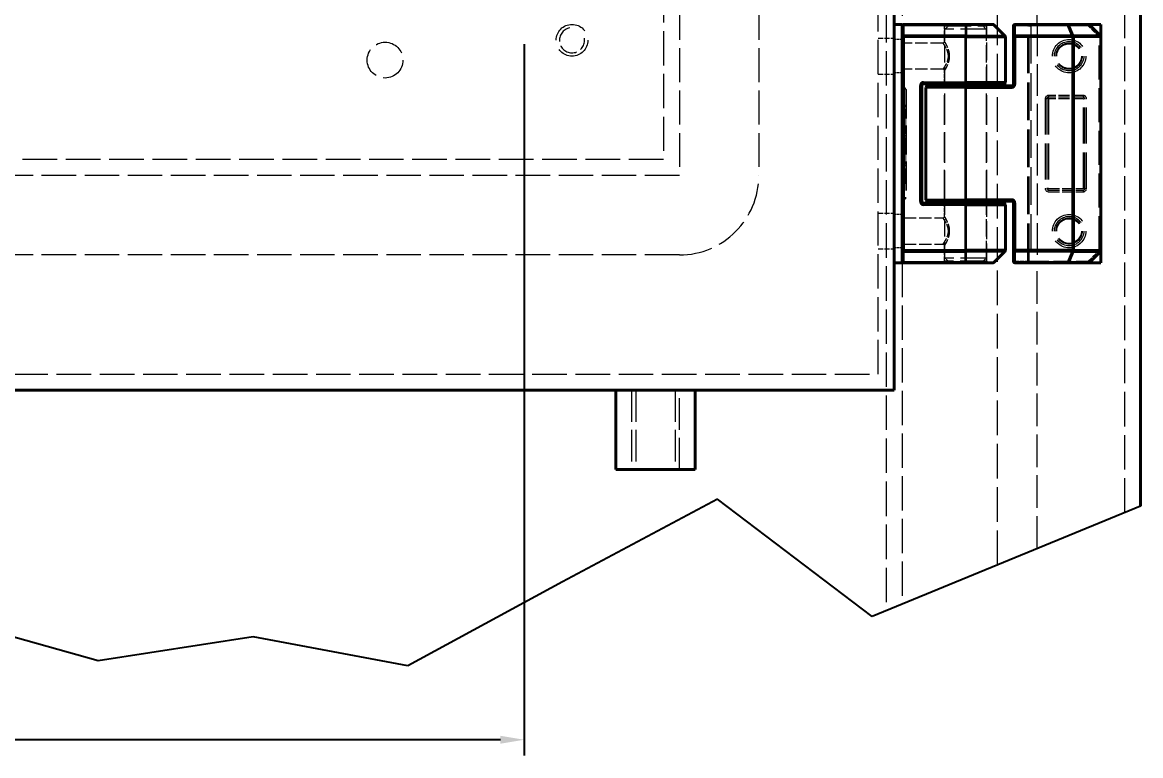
# Model space of a CAD drawing. Header units: millimetres. Extents: x 0 to 2523, y 0 to 1782.
# Drawn here: x 502.4 to 713.3, y 1269.1 to 1407.5 of the extents above; entities that cross this region are included whole.
import ezdxf

# ---------------------------------------------------------------- set-up
doc = ezdxf.new("R2010")
doc.units = ezdxf.units.MM
doc.header["$LTSCALE"] = 3
doc.linetypes.add('DASHED', pattern=[0.2067, 0.1654, -0.0413])
for name, color, linetype, lineweight in [('가려진 것(ISO)', 2, 'DASHED', 18), ('가려진 좁은 것(ISO)', 2, 'DASHED', 18), ('가시적인 것(ISO)', 3, 'Continuous', 40), ('가시적인 좁은 것(ISO)', 3, 'Continuous', 35), ('끊기 선(JIS)', 7, 'Continuous', 25), ('치수(ISO)', 2, 'Continuous', 25)]:
    doc.layers.add(name, color=color, linetype=linetype, lineweight=lineweight)
doc.styles.add('치수 텍스트_PSTEK_POSCO', font='isocp.shx')
doc.dimstyles.new('치수_PSTEK_POSCO', dxfattribs={"dimscale": 3, "dimtxt": 2.5, "dimasz": 1.5, "dimexe": 1, "dimexo": 1.5, "dimgap": 1, "dimtad": 1, "dimrnd": 1e-08, "dimdsep": 46, "dimtxsty": '치수 텍스트_PSTEK_POSCO', "dimcen": 0.09, "dimdle": 10, "dimclrd": 7, "dimclre": 7, "dimclrt": 2, "dimadec": 1, "dimazin": 2, "dimtfac": 1, "dimtmove": 0, "dimatfit": 3, "dimfxl": 0, "dimtolj": 1, "dimlwd": -1, "dimlwe": -1, "dimarcsym": 0})

# ---------------------------------------------------------------- blocks, each defined once
blk = doc.blocks.new('*D38')
at = {"layer": 'Defpoints', "color": 0, "transparency": 16777216}
for p in [(282.05, 1407.86), (597.05, 1407.86), (282.05, 1272.14)]:
    blk.add_point(p, dxfattribs=at)
at = {"layer": '치수(ISO)', "color": 7, "transparency": 16777216}
for p, q in [((282.05, 1403.36), (282.05, 1269.14)), ((597.05, 1403.36), (597.05, 1269.14)), ((592.55, 1272.14), (286.55, 1272.14))]:
    blk.add_line(p, q, dxfattribs=at)
for points in [[(286.55, 1272.89), (286.55, 1271.39), (282.05, 1272.14)], [(592.55, 1272.89), (592.55, 1271.39), (597.05, 1272.14)]]:
    blk.add_solid(points, dxfattribs=at)
at = {"layer": '치수(ISO)', "color": 2, "transparency": 16777216, "insert": (433.45, 1278.89), "char_height": 7.5, "attachment_point": 4, "style": '치수 텍스트_PSTEK_POSCO'}
blk.add_mtext('\\A1;210', dxfattribs=at)

msp = doc.modelspace()

# ---------------------------------------------------------------- linework, layer by layer
at = {"layer": '가려진 것(ISO)', "ltscale": 13.177237}
msp.add_line((686.3013, 1305.1054), (686.3013, 1697.3232), dxfattribs=at)
at = {"layer": '가려진 것(ISO)', "ltscale": 13.098133}
msp.add_line((665.3013, 1686.3427), (665.3013, 1296.4794), dxfattribs=at)
at = {"layer": '가려진 것(ISO)', "ltscale": 13.129851}
msp.add_line((710.3013, 1314.9636), (710.3013, 1681.3455), dxfattribs=at)
at = {"layer": '가려진 것(ISO)', "ltscale": 13.035532}
msp.add_line((663.8013, 1341.1057), (663.8013, 1632.1057), dxfattribs=at)
at = {"layer": '가려진 것(ISO)', "ltscale": 12.901145}
for p, q in [((626.3013, 1594.6057), (626.3013, 1378.6057)), ((641.3013, 1594.6057), (641.3013, 1378.6057))]:
    msp.add_line(p, q, dxfattribs=at)
at = {"layer": '가려진 것(ISO)', "ltscale": 13.025194}
msp.add_line((623.3013, 1591.6057), (623.3013, 1381.6057), dxfattribs=at)
at = {"layer": '가려진 것(ISO)', "ltscale": 12.820513}
for p, q in [((668.3013, 1566.1057), (668.3013, 1407.1057)), ((693.8013, 1407.1057), (693.8013, 1566.1057))]:
    msp.add_line(p, q, dxfattribs=at)
at = {"layer": '가려진 것(ISO)', "ltscale": 0.673328}
for p, q in [((677.1513, 1406.9557), (676.4013, 1406.2057)), ((683.4513, 1406.9557), (684.2013, 1406.2057))]:
    msp.add_line(p, q, dxfattribs=at)
at = {"layer": '가려진 것(ISO)', "ltscale": 6.282838}
msp.add_line((683.4513, 1406.9557), (677.1513, 1406.9557), dxfattribs=at)
at = {"layer": '가려진 것(ISO)', "ltscale": 12.094824}
for p, q in [((693.8013, 1407.1057), (693.8013, 1362.1057)), ((617.3013, 1338.1057), (617.3013, 1323.1057)), ((618.1135, 1338.1057), (618.1135, 1323.1057)), ((625.489, 1338.1057), (625.489, 1323.1057)), ((626.3013, 1323.1057), (626.3013, 1338.1057))]:
    msp.add_line(p, q, dxfattribs=at)
at = {"layer": '가려진 것(ISO)', "ltscale": 1.856998}
msp.add_line((676.3263, 1403.8807), (676.3263, 1406.8057), dxfattribs=at)
at = {"layer": '가려진 것(ISO)', "ltscale": 9.879222}
for p, q in [((684.2013, 1406.2057), (676.4013, 1406.2057)), ((684.2013, 1363.0057), (676.4013, 1363.0057))]:
    msp.add_line(p, q, dxfattribs=at)
at = {"layer": '가려진 것(ISO)', "ltscale": 6.571091}
for p, q in [((676.4013, 1395.8557), (676.4013, 1406.2057)), ((684.2013, 1395.8557), (684.2013, 1406.2057))]:
    msp.add_line(p, q, dxfattribs=at)
at = {"layer": '가려진 것(ISO)', "ltscale": 6.761573}
for p, q in [((684.2763, 1396.1557), (684.2763, 1406.8057)), ((684.2763, 1362.4057), (684.2763, 1373.0557))]:
    msp.add_line(p, q, dxfattribs=at)
at = {"layer": '가려진 것(ISO)', "ltscale": 14.320271}
msp.add_line((692.3013, 1362.4057), (692.3013, 1406.8057), dxfattribs=at)
at = {"layer": '가려진 것(ISO)', "ltscale": 1.904597}
for p, q in [((663.8013, 1404.4807), (666.8013, 1404.4807)), ((663.8013, 1397.7307), (666.8013, 1397.7307)), ((663.8013, 1371.4807), (666.8013, 1371.4807)), ((663.8013, 1364.7307), (666.8013, 1364.7307))]:
    msp.add_line(p, q, dxfattribs=at)
at = {"layer": '가려진 것(ISO)', "ltscale": 0.952248}
for p, q in [((668.3013, 1404.2557), (666.8013, 1404.2557)), ((668.3013, 1397.9557), (666.8013, 1397.9557)), ((668.3013, 1371.2557), (666.8013, 1371.2557)), ((668.3013, 1364.9557), (666.8013, 1364.9557))]:
    msp.add_line(p, q, dxfattribs=at)
at = {"layer": '가려진 것(ISO)', "ltscale": 4.714087}
for p, q in [((676.0264, 1403.5807), (668.6013, 1403.5807)), ((676.0264, 1398.6307), (668.6013, 1398.6307))]:
    msp.add_line(p, q, dxfattribs=at)
at = {"layer": '가려진 것(ISO)', "ltscale": 1.380822}
msp.add_line((676.3263, 1396.1557), (676.3263, 1398.3307), dxfattribs=at)
at = {"layer": '가려진 것(ISO)', "ltscale": 0.095135}
for p, q in [((668.6013, 1395.1057), (668.7513, 1395.1057)), ((668.6013, 1374.1057), (668.7513, 1374.1057))]:
    msp.add_line(p, q, dxfattribs=at)
at = {"layer": '가려진 것(ISO)', "ltscale": 10.965973}
msp.add_line((669.0513, 1394.8057), (669.0513, 1374.4057), dxfattribs=at)
at = {"layer": '가려진 것(ISO)', "ltscale": 11.369134}
for p, q in [((676.3263, 1374.0307), (676.3263, 1395.1807)), ((684.2763, 1374.0307), (684.2763, 1395.1807))]:
    msp.add_line(p, q, dxfattribs=at)
at = {"layer": '가려진 것(ISO)', "ltscale": 11.691663}
for p, q in [((676.4013, 1373.7307), (676.4013, 1395.4807)), ((684.2013, 1373.7307), (684.2013, 1395.4807))]:
    msp.add_line(p, q, dxfattribs=at)
at = {"layer": '가려진 것(ISO)', "ltscale": 13.66715}
for p, q in [((695.6013, 1393.0807), (695.6013, 1376.1307)), ((702.8013, 1376.1307), (702.8013, 1393.0807))]:
    msp.add_line(p, q, dxfattribs=at)
at = {"layer": '가려진 것(ISO)', "ltscale": 4.190233}
for p, q in [((702.5013, 1393.3807), (695.9013, 1393.3807)), ((695.9013, 1375.8307), (702.5013, 1375.8307))]:
    msp.add_line(p, q, dxfattribs=at)
at = {"layer": '가려진 것(ISO)', "ltscale": 0.19037}
for p, q in [((669.0513, 1391.8057), (668.7513, 1391.8057)), ((669.0513, 1391.5245), (668.7513, 1391.5245)), ((669.0513, 1391.0557), (668.7513, 1391.0557)), ((669.0513, 1390.7745), (668.7513, 1390.7745)), ((669.0513, 1390.6807), (668.7513, 1390.6807)), ((669.0513, 1390.6338), (668.7513, 1390.6338)), ((669.0513, 1390.4932), (668.7513, 1390.4932)), ((669.0513, 1390.4463), (668.7513, 1390.4463)), ((669.0513, 1390.3995), (668.7513, 1390.3995)), ((669.0513, 1390.3526), (668.7513, 1390.3526)), ((669.0513, 1390.2588), (668.7513, 1390.2588)), ((669.0513, 1390.1182), (668.7513, 1390.1182)), ((669.0513, 1390.0713), (668.7513, 1390.0713)), ((669.0513, 1389.9307), (668.7513, 1389.9307)), ((669.0513, 1389.8838), (668.7513, 1389.8838)), ((669.0513, 1389.7432), (668.7513, 1389.7432)), ((669.0513, 1389.6963), (668.7513, 1389.6963)), ((669.0513, 1389.6495), (668.7513, 1389.6495)), ((669.0513, 1389.6026), (668.7513, 1389.6026)), ((669.0513, 1389.5557), (668.7513, 1389.5557)), ((669.0513, 1389.5088), (668.7513, 1389.5088)), ((669.0513, 1389.4151), (668.7513, 1389.4151)), ((669.0513, 1389.3682), (668.7513, 1389.3682)), ((669.0513, 1389.3213), (668.7513, 1389.3213)), ((669.0513, 1389.2745), (668.7513, 1389.2745)), ((669.0513, 1389.1807), (668.7513, 1389.1807)), ((669.0513, 1389.1338), (668.7513, 1389.1338)), ((669.0513, 1388.9463), (668.7513, 1388.9463)), ((669.0513, 1388.7588), (668.7513, 1388.7588)), ((669.0513, 1388.6651), (668.7513, 1388.6651)), ((669.0513, 1388.5713), (668.7513, 1388.5713)), ((669.0513, 1388.5245), (668.7513, 1388.5245)), ((669.0513, 1388.4307), (668.7513, 1388.4307)), ((669.0513, 1388.337), (668.7513, 1388.337)), ((669.0513, 1388.2901), (668.7513, 1388.2901)), ((669.0513, 1388.1963), (668.7513, 1388.1963)), ((669.0513, 1388.1495), (668.7513, 1388.1495)), ((669.0513, 1388.0557), (668.7513, 1388.0557)), ((669.0513, 1388.0088), (668.7513, 1388.0088)), ((669.0513, 1387.9151), (668.7513, 1387.9151)), ((669.0513, 1387.6338), (668.7513, 1387.6338)), ((669.0513, 1387.4463), (668.7513, 1387.4463)), ((669.0513, 1387.3526), (668.7513, 1387.3526)), ((669.0513, 1387.1651), (668.7513, 1387.1651)), ((669.0513, 1386.8838), (668.7513, 1386.8838)), ((669.0513, 1386.7901), (668.7513, 1386.7901)), ((669.0513, 1386.7432), (668.7513, 1386.7432)), ((669.0513, 1386.6026), (668.7513, 1386.6026)), ((669.0513, 1386.5088), (668.7513, 1386.5088)), ((669.0513, 1386.1338), (668.7513, 1386.1338)), ((669.0513, 1385.8526), (668.7513, 1385.8526)), ((669.0513, 1385.4776), (668.7513, 1385.4776)), ((669.0513, 1385.4307), (668.7513, 1385.4307)), ((669.0513, 1385.337), (668.7513, 1385.337)), ((669.0513, 1385.1963), (668.7513, 1385.1963)), ((669.0513, 1385.1495), (668.7513, 1385.1495)), ((669.0513, 1385.0557), (668.7513, 1385.0557)), ((669.0513, 1384.962), (668.7513, 1384.962)), ((669.0513, 1384.9151), (668.7513, 1384.9151)), ((669.0513, 1384.7276), (668.7513, 1384.7276)), ((669.0513, 1384.5401), (668.7513, 1384.5401)), ((669.0513, 1384.4932), (668.7513, 1384.4932)), ((669.0513, 1384.3995), (668.7513, 1384.3995)), ((669.0513, 1384.3526), (668.7513, 1384.3526)), ((669.0513, 1384.3057), (668.7513, 1384.3057)), ((669.0513, 1384.2588), (668.7513, 1384.2588)), ((669.0513, 1384.212), (668.7513, 1384.212)), ((669.0513, 1384.1651), (668.7513, 1384.1651)), ((669.0513, 1384.1182), (668.7513, 1384.1182)), ((669.0513, 1384.0245), (668.7513, 1384.0245)), ((669.0513, 1383.9776), (668.7513, 1383.9776)), ((669.0513, 1383.9307), (668.7513, 1383.9307)), ((669.0513, 1383.8838), (668.7513, 1383.8838)), ((669.0513, 1383.837), (668.7513, 1383.837)), ((669.0513, 1383.7901), (668.7513, 1383.7901)), ((669.0513, 1383.7432), (668.7513, 1383.7432)), ((669.0513, 1383.6495), (668.7513, 1383.6495)), ((669.0513, 1383.6026), (668.7513, 1383.6026)), ((669.0513, 1383.5557), (668.7513, 1383.5557)), ((669.0513, 1383.5088), (668.7513, 1383.5088)), ((669.0513, 1383.4151), (668.7513, 1383.4151)), ((669.0513, 1383.3682), (668.7513, 1383.3682)), ((669.0513, 1383.3213), (668.7513, 1383.3213)), ((669.0513, 1383.2745), (668.7513, 1383.2745)), ((669.0513, 1383.2276), (668.7513, 1383.2276)), ((669.0513, 1383.1807), (668.7513, 1383.1807)), ((669.0513, 1383.1338), (668.7513, 1383.1338)), ((669.0513, 1383.087), (668.7513, 1383.087)), ((669.0513, 1382.9932), (668.7513, 1382.9932)), ((669.0513, 1382.9463), (668.7513, 1382.9463)), ((669.0513, 1382.8995), (668.7513, 1382.8995)), ((669.0513, 1382.8526), (668.7513, 1382.8526)), ((669.0513, 1382.8057), (668.7513, 1382.8057)), ((669.0513, 1382.712), (668.7513, 1382.712)), ((669.0513, 1382.6651), (668.7513, 1382.6651)), ((669.0513, 1382.4776), (668.7513, 1382.4776)), ((669.0513, 1382.3838), (668.7513, 1382.3838)), ((669.0513, 1382.2901), (668.7513, 1382.2901)), ((669.0513, 1382.2432), (668.7513, 1382.2432)), ((669.0513, 1382.1963), (668.7513, 1382.1963)), ((669.0513, 1382.1495), (668.7513, 1382.1495)), ((669.0513, 1382.1026), (668.7513, 1382.1026)), ((669.0513, 1382.0557), (668.7513, 1382.0557)), ((669.0513, 1382.0088), (668.7513, 1382.0088)), ((669.0513, 1381.962), (668.7513, 1381.962)), ((669.0513, 1381.8682), (668.7513, 1381.8682)), ((669.0513, 1381.8213), (668.7513, 1381.8213)), ((669.0513, 1381.7745), (668.7513, 1381.7745)), ((669.0513, 1381.6807), (668.7513, 1381.6807)), ((669.0513, 1381.587), (668.7513, 1381.587)), ((669.0513, 1381.5401), (668.7513, 1381.5401)), ((669.0513, 1381.4932), (668.7513, 1381.4932)), ((669.0513, 1381.3057), (668.7513, 1381.3057)), ((669.0513, 1381.2588), (668.7513, 1381.2588)), ((669.0513, 1381.1651), (668.7513, 1381.1651)), ((669.0513, 1381.0713), (668.7513, 1381.0713)), ((669.0513, 1381.0245), (668.7513, 1381.0245)), ((669.0513, 1380.8838), (668.7513, 1380.8838)), ((669.0513, 1380.7901), (668.7513, 1380.7901)), ((669.0513, 1380.7432), (668.7513, 1380.7432)), ((669.0513, 1380.4151), (668.7513, 1380.4151)), ((669.0513, 1379.7588), (668.7513, 1379.7588)), ((669.0513, 1379.712), (668.7513, 1379.712)), ((669.0513, 1379.5713), (668.7513, 1379.5713)), ((669.0513, 1379.3838), (668.7513, 1379.3838)), ((669.0513, 1379.2901), (668.7513, 1379.2901)), ((669.0513, 1379.0557), (668.7513, 1379.0557)), ((669.0513, 1378.9151), (668.7513, 1378.9151)), ((669.0513, 1378.8682), (668.7513, 1378.8682)), ((669.0513, 1378.7745), (668.7513, 1378.7745)), ((669.0513, 1378.6338), (668.7513, 1378.6338)), ((669.0513, 1378.587), (668.7513, 1378.587)), ((669.0513, 1378.4932), (668.7513, 1378.4932)), ((669.0513, 1378.3995), (668.7513, 1378.3995)), ((669.0513, 1378.3526), (668.7513, 1378.3526)), ((669.0513, 1378.2588), (668.7513, 1378.2588)), ((669.0513, 1378.1651), (668.7513, 1378.1651)), ((669.0513, 1377.9776), (668.7513, 1377.9776)), ((669.0513, 1377.7901), (668.7513, 1377.7901)), ((669.0513, 1377.7432), (668.7513, 1377.7432)), ((669.0513, 1377.5557), (668.7513, 1377.5557)), ((669.0513, 1377.5088), (668.7513, 1377.5088)), ((669.0513, 1377.4151), (668.7513, 1377.4151)), ((669.0513, 1377.3682), (668.7513, 1377.3682)), ((669.0513, 1377.3213), (668.7513, 1377.3213)), ((669.0513, 1377.1338), (668.7513, 1377.1338)), ((669.0513, 1377.087), (668.7513, 1377.087))]:
    msp.add_line(p, q, dxfattribs=at)
at = {"layer": '가려진 것(ISO)', "ltscale": 13.169919}
msp.add_line((623.3013, 1381.6057), (182.3013, 1381.6057), dxfattribs=at)
at = {"layer": '가려진 것(ISO)', "ltscale": 13.10639}
for p, q in [((626.3013, 1378.6057), (179.3013, 1378.6057)), ((626.3013, 1363.6057), (179.3013, 1363.6057))]:
    msp.add_line(p, q, dxfattribs=at)
at = {"layer": '가려진 것(ISO)', "ltscale": 6.57109}
for p, q in [((676.4013, 1363.0057), (676.4013, 1373.3557)), ((684.2013, 1363.0057), (684.2013, 1373.3557))]:
    msp.add_line(p, q, dxfattribs=at)
at = {"layer": '가려진 것(ISO)', "ltscale": 1.380832}
msp.add_line((676.3263, 1370.8807), (676.3263, 1373.0557), dxfattribs=at)
at = {"layer": '가려진 것(ISO)', "ltscale": 4.71407}
msp.add_line((668.6013, 1370.5807), (676.0264, 1370.5807), dxfattribs=at)
at = {"layer": '가려진 것(ISO)', "ltscale": 4.714071}
msp.add_line((668.6013, 1365.6307), (676.0264, 1365.6307), dxfattribs=at)
at = {"layer": '가려진 것(ISO)', "ltscale": 1.857007}
msp.add_line((676.3263, 1362.4057), (676.3263, 1365.3308), dxfattribs=at)
at = {"layer": '가려진 것(ISO)', "ltscale": 0.673329}
for p, q in [((677.1513, 1362.2557), (676.4013, 1363.0057)), ((683.4513, 1362.2557), (684.2013, 1363.0057))]:
    msp.add_line(p, q, dxfattribs=at)
at = {"layer": '가려진 것(ISO)', "ltscale": 12.980571}
msp.add_line((668.3013, 1362.1057), (668.3013, 1297.7117), dxfattribs=at)
at = {"layer": '가려진 것(ISO)', "ltscale": 6.282835}
msp.add_line((683.4513, 1362.2557), (677.1513, 1362.2557), dxfattribs=at)
at = {"layer": '가려진 것(ISO)', "ltscale": 12.421877}
msp.add_line((693.8013, 1308.1861), (693.8013, 1362.1057), dxfattribs=at)
at = {"layer": '가려진 것(ISO)', "ltscale": 13.15312}
msp.add_line((141.8013, 1341.1057), (663.8013, 1341.1057), dxfattribs=at)
at = {"layer": '가려진 것(ISO)', "ltscale": 15.198803}
msp.add_circle((606.0513, 1404.1057), 3, dxfattribs=at)
at = {"layer": '가려진 것(ISO)', "ltscale": 11.399102}
msp.add_circle((570.8013, 1400.3557), 3.375, dxfattribs=at)
at = {"layer": '가려진 것(ISO)', "ltscale": 15.958743}
for centre in [(699.8013, 1401.1057), (699.8013, 1368.1057)]:
    msp.add_circle(centre, 3.15, dxfattribs=at)
at = {"layer": '가려진 것(ISO)', "ltscale": 12.539013}
for centre in [(699.8013, 1401.1057), (699.8013, 1368.1057)]:
    msp.add_circle(centre, 2.475, dxfattribs=at)
at = {"layer": '가려진 것(ISO)', "ltscale": 0.299089}
for centre, start, end in [((676.0263, 1406.8057), 0, 90), ((684.5763, 1406.8057), 90, 180), ((692.6013, 1406.8057), 90, 180), ((668.6013, 1403.8807), 180, 270), ((668.6013, 1398.3307), 90, 180), ((668.6013, 1395.4057), 180, 270), ((668.7513, 1394.8057), 0, 90), ((676.0263, 1396.1557), 270, 0), ((676.0263, 1395.1807), 0, 90), ((684.5763, 1396.1557), 180, 270), ((684.5763, 1395.1807), 90, 180), ((695.9013, 1393.0807), 90, 180), ((702.5013, 1393.0807), 0, 90), ((695.9013, 1376.1307), 180, 270), ((702.5013, 1376.1307), 270, 0), ((668.6013, 1373.8057), 90, 180), ((668.7513, 1374.4057), 270, 0), ((676.0263, 1374.0307), 270, 0), ((676.0263, 1373.0557), 0, 90), ((684.5763, 1374.0307), 180, 270), ((684.5763, 1373.0557), 90, 180), ((668.6013, 1370.8807), 180, 270), ((668.6013, 1365.3307), 90, 180), ((676.0263, 1362.4057), 270, 0), ((684.5763, 1362.4057), 180, 270), ((692.6013, 1362.4057), 180, 270)]:
    msp.add_arc(centre, 0.3, start, end, dxfattribs=at)
at = {"layer": '가려진 것(ISO)', "ltscale": 7.099656}
msp.add_arc((606.0513, 1404.1057), 2.373, 100, 10, dxfattribs=at)
at = {"layer": '가려진 것(ISO)', "ltscale": 12.665669}
msp.add_arc((626.3013, 1378.6057), 15, 270, 0, dxfattribs=at)
at = {"layer": '가려진 것(ISO)', "ltscale": 0.299074}
msp.add_open_spline([(676.0263, 1403.5807), (676.0584, 1403.5807), (676.0909, 1403.586), (676.1516, 1403.6063), (676.1805, 1403.6214), (676.2315, 1403.6596), (676.2542, 1403.6831), (676.2907, 1403.7354), (676.3048, 1403.7648), (676.3221, 1403.8229), (676.3263, 1403.852), (676.3263, 1403.8807)], degree=3, knots=[0, 0, 0, 0, 0.006421037, 0.006421037, 0.0127920387, 0.0127920387, 0.0191648297, 0.0191648297, 0.025537558, 0.025537558, 0.0312860612, 0.0312860612, 0.0312860612, 0.0312860612], dxfattribs=at)
at = {"layer": '가려진 것(ISO)'}
for points in [[(676.0263, 1398.6307), (676.0263, 1398.6307), (676.0263, 1398.6307), (676.0263, 1398.6307)], [(676.3263, 1398.3307), (676.3263, 1398.3307), (676.3263, 1398.3307), (676.3263, 1398.3307)], [(676.0263, 1365.6307), (676.0263, 1365.6307), (676.0263, 1365.6307), (676.0263, 1365.6307)]]:
    msp.add_open_spline(points, degree=3, dxfattribs=at)
at = {"layer": '가려진 것(ISO)', "ltscale": 0.299076}
msp.add_open_spline([(676.3263, 1398.3307), (676.3263, 1398.3628), (676.321, 1398.3953), (676.3007, 1398.456), (676.2856, 1398.4849), (676.2474, 1398.536), (676.2239, 1398.5587), (676.1716, 1398.5951), (676.1422, 1398.6093), (676.0841, 1398.6265), (676.055, 1398.6307), (676.0263, 1398.6307)], degree=3, knots=[0, 0, 0, 0, 0.0064210381, 0.0064210381, 0.0127920403, 0.0127920403, 0.0191648304, 0.0191648304, 0.0255375569, 0.0255375569, 0.0312862255, 0.0312862255, 0.0312862255, 0.0312862255], dxfattribs=at)
at = {"layer": '가려진 것(ISO)', "ltscale": 0.299082}
msp.add_open_spline([(676.0263, 1370.5807), (676.0584, 1370.5807), (676.0909, 1370.586), (676.1516, 1370.6063), (676.1805, 1370.6214), (676.2315, 1370.6596), (676.2542, 1370.6831), (676.2907, 1370.7354), (676.3048, 1370.7648), (676.3221, 1370.8229), (676.3263, 1370.852), (676.3263, 1370.8807)], degree=3, knots=[0, 0, 0, 0, 0.0064210258, 0.0064210258, 0.0127920248, 0.0127920248, 0.019164823, 0.019164823, 0.0255375638, 0.0255375638, 0.0312868579, 0.0312868579, 0.0312868579, 0.0312868579], dxfattribs=at)
at = {"layer": '가려진 것(ISO)', "ltscale": 0.299079}
msp.add_open_spline([(676.3263, 1365.3307), (676.3263, 1365.3628), (676.321, 1365.3953), (676.3007, 1365.456), (676.2856, 1365.4849), (676.2474, 1365.536), (676.2239, 1365.5587), (676.1716, 1365.5951), (676.1422, 1365.6093), (676.0841, 1365.6265), (676.055, 1365.6307), (676.0263, 1365.6307)], degree=3, knots=[0, 0, 0, 0, 0.0064210313, 0.0064210313, 0.0127920334, 0.0127920334, 0.0191648315, 0.0191648315, 0.0255375666, 0.0255375666, 0.0312865551, 0.0312865551, 0.0312865551, 0.0312865551], dxfattribs=at)
at = {"layer": '가려진 것(ISO)', "ltscale": 2.57844e-05}
msp.add_open_spline([(676.3263, 1365.3307), (676.3263, 1365.3307), (676.3263, 1365.3307), (676.3263, 1365.3307)], degree=3, dxfattribs=at)
at = {"layer": '가려진 좁은 것(ISO)', "ltscale": 0.299089}
for p, q in [((692.0013, 1406.8057), (692.0013, 1407.1057)), ((692.6013, 1407.1057), (692.6013, 1406.8057)), ((703.427, 1407.1057), (703.427, 1406.8057)), ((703.6392, 1407.0179), (703.427, 1406.8057)), ((689.6013, 1406.8057), (689.3013, 1406.8057)), ((692.0013, 1406.8057), (692.3013, 1406.8057)), ((692.3013, 1406.8057), (692.6013, 1406.8057)), ((705.7134, 1404.9436), (705.5013, 1404.7315)), ((668.6013, 1394.8057), (668.3013, 1394.8057)), ((668.7513, 1395.1057), (668.7513, 1394.8057)), ((668.7513, 1394.8057), (669.0513, 1394.8057)), ((695.6013, 1393.0807), (695.3013, 1393.0807)), ((695.6013, 1393.0807), (695.9013, 1393.0807)), ((695.9013, 1393.6807), (695.9013, 1393.3807)), ((695.9013, 1393.0807), (695.9013, 1393.3807)), ((702.5013, 1393.3807), (702.5013, 1393.6807)), ((702.5013, 1393.3807), (702.5013, 1393.0807)), ((702.5013, 1393.0807), (702.8013, 1393.0807)), ((703.1013, 1393.0807), (702.8013, 1393.0807)), ((695.3013, 1376.1307), (695.6013, 1376.1307)), ((695.9013, 1376.1307), (695.6013, 1376.1307)), ((695.9013, 1375.8307), (695.9013, 1376.1307)), ((695.9013, 1375.8307), (695.9013, 1375.5307)), ((702.5013, 1376.1307), (702.5013, 1375.8307)), ((702.8013, 1376.1307), (702.5013, 1376.1307)), ((702.5013, 1375.5307), (702.5013, 1375.8307)), ((702.8013, 1376.1307), (703.1013, 1376.1307)), ((668.3013, 1374.4057), (668.6013, 1374.4057)), ((668.7513, 1374.4057), (668.7513, 1374.1057)), ((669.0513, 1374.4057), (668.7513, 1374.4057)), ((705.7134, 1364.2679), (705.5013, 1364.48)), ((689.3013, 1362.4057), (689.6013, 1362.4057)), ((692.0013, 1362.1057), (692.0013, 1362.4057)), ((692.3013, 1362.4057), (692.0013, 1362.4057)), ((692.3013, 1362.4057), (692.6013, 1362.4057)), ((692.6013, 1362.4057), (692.6013, 1362.1057)), ((703.427, 1362.1057), (703.427, 1362.4057)), ((703.427, 1362.4057), (703.6392, 1362.1936))]:
    msp.add_line(p, q, dxfattribs=at)
at = {"layer": '가려진 좁은 것(ISO)', "ltscale": 10.069207}
for p, q in [((676.3263, 1406.8057), (684.2763, 1406.8057)), ((684.2763, 1362.4057), (676.3263, 1362.4057))]:
    msp.add_line(p, q, dxfattribs=at)
at = {"layer": '가려진 좁은 것(ISO)', "ltscale": 1.523657}
for p, q in [((692.0013, 1406.8057), (689.6013, 1406.8057)), ((689.6013, 1362.4057), (692.0013, 1362.4057))]:
    msp.add_line(p, q, dxfattribs=at)
at = {"layer": '가려진 좁은 것(ISO)', "ltscale": 14.320271}
for p, q in [((692.0013, 1362.4057), (692.0013, 1406.8057)), ((692.6013, 1406.8057), (692.6013, 1362.4057))]:
    msp.add_line(p, q, dxfattribs=at)
at = {"layer": '가려진 좁은 것(ISO)', "ltscale": 6.873147}
for p, q in [((703.427, 1406.8057), (692.6013, 1406.8057)), ((692.6013, 1362.4057), (703.427, 1362.4057))]:
    msp.add_line(p, q, dxfattribs=at)
at = {"layer": '가려진 좁은 것(ISO)', "ltscale": 1.862346}
for p, q in [((705.5013, 1404.7315), (703.427, 1406.8057)), ((703.427, 1362.4057), (705.5013, 1364.48))]:
    msp.add_line(p, q, dxfattribs=at)
at = {"layer": '가려진 좁은 것(ISO)', "ltscale": 12.982252}
msp.add_line((705.5013, 1364.48), (705.5013, 1404.7315), dxfattribs=at)
at = {"layer": '가려진 좁은 것(ISO)', "ltscale": 0.095135}
for p, q in [((668.6013, 1394.8057), (668.7513, 1394.8057)), ((668.6013, 1374.4057), (668.7513, 1374.4057))]:
    msp.add_line(p, q, dxfattribs=at)
at = {"layer": '가려진 좁은 것(ISO)', "ltscale": 10.965973}
msp.add_line((668.7513, 1394.8057), (668.7513, 1374.4057), dxfattribs=at)
at = {"layer": '가려진 좁은 것(ISO)', "ltscale": 13.66715}
for p, q in [((695.3013, 1393.0807), (695.3013, 1376.1307)), ((695.9013, 1393.0807), (695.9013, 1376.1307)), ((702.5013, 1376.1307), (702.5013, 1393.0807)), ((703.1013, 1376.1307), (703.1013, 1393.0807))]:
    msp.add_line(p, q, dxfattribs=at)
at = {"layer": '가려진 좁은 것(ISO)', "ltscale": 4.190233}
for p, q in [((702.5013, 1393.6807), (695.9013, 1393.6807)), ((702.5013, 1393.0807), (695.9013, 1393.0807)), ((695.9013, 1376.1307), (702.5013, 1376.1307)), ((695.9013, 1375.5307), (702.5013, 1375.5307))]:
    msp.add_line(p, q, dxfattribs=at)
at = {"layer": '가려진 좁은 것(ISO)', "ltscale": 14.058893}
for centre in [(699.8013, 1401.1057), (699.8013, 1368.1057)]:
    msp.add_circle(centre, 2.775, dxfattribs=at)
at = {"layer": '가려진 좁은 것(ISO)', "ltscale": 11.801929}
for centre in [(699.8013, 1401.1057), (699.8013, 1368.1057)]:
    msp.add_circle(centre, 2.3295, dxfattribs=at)
at = {"layer": '가려진 좁은 것(ISO)', "ltscale": 0.164536}
for centre, start, end in [((677.0494, 1401.1057), 0.000011, 0.000011), ((677.0494, 1368.1057), 0.00005, 0.00005)]:
    msp.add_arc(centre, 0.3, start, end, dxfattribs=at)
at = {"layer": '가려진 좁은 것(ISO)', "ltscale": 0.598278}
for centre, start, end in [((695.9013, 1393.0807), 90, 180), ((702.5013, 1393.0807), 0, 90), ((695.9013, 1376.1307), 180, 270), ((702.5013, 1376.1307), 270, 0)]:
    msp.add_arc(centre, 0.6, start, end, dxfattribs=at)
at = {"layer": '가려진 좁은 것(ISO)', "ltscale": 2.570484}
msp.add_open_spline([(677.0494, 1401.1057), (677.0494, 1401.1716), (677.0469, 1401.2384), (677.0416, 1401.306), (677.0364, 1401.3736), (677.0284, 1401.442), (677.0179, 1401.5102), (677.0073, 1401.5784), (676.9942, 1401.6464), (676.9789, 1401.7128), (676.9636, 1401.7792), (676.9463, 1401.844), (676.9279, 1401.9058), (676.9095, 1401.9676), (676.8901, 1402.0263), (676.869, 1402.0849), (676.848, 1402.1435), (676.8254, 1402.202), (676.8, 1402.2632), (676.7745, 1402.3244), (676.7462, 1402.3883), (676.7157, 1402.4528), (676.6852, 1402.5174), (676.6526, 1402.5827), (676.6178, 1402.6487), (676.5831, 1402.7146), (676.5462, 1402.7813), (676.5077, 1402.8481), (676.4691, 1402.915), (676.4287, 1402.982), (676.3877, 1403.0478), (676.3467, 1403.1135), (676.3049, 1403.1781), (676.264, 1403.2398), (676.223, 1403.3014), (676.1827, 1403.3601), (676.1473, 1403.4109), (676.1119, 1403.4618), (676.0814, 1403.5045), (676.0604, 1403.5336), (676.0393, 1403.5628), (676.0277, 1403.5787), (676.0264, 1403.5805), (676.0263, 1403.5807), (676.0263, 1403.5807), (676.0263, 1403.5807)], degree=3, knots=[0, 0, 0, 0, 0.035714286, 0.035714286, 0.035714286, 0.071428571, 0.071428571, 0.071428571, 0.107142857, 0.107142857, 0.107142857, 0.142857143, 0.142857143, 0.142857143, 0.178571429, 0.178571429, 0.178571429, 0.214285714, 0.214285714, 0.214285714, 0.25, 0.25, 0.25, 0.285714286, 0.285714286, 0.285714286, 0.321428571, 0.321428571, 0.321428571, 0.357142857, 0.357142857, 0.357142857, 0.392857143, 0.392857143, 0.392857143, 0.428571429, 0.428571429, 0.428571429, 0.464285714, 0.464285714, 0.464285714, 0.5, 0.5, 0.5, 0.502303722, 0.502303722, 0.502303722, 0.502303722], dxfattribs=at)
at = {"layer": '가려진 좁은 것(ISO)', "ltscale": 2.753332}
msp.add_open_spline([(677.2776, 1401.1057), (677.2776, 1401.1797), (677.2752, 1401.2544), (677.2704, 1401.3301), (677.2655, 1401.4058), (677.2581, 1401.4827), (677.2483, 1401.5591), (677.2385, 1401.6356), (677.2263, 1401.7118), (677.2121, 1401.7862), (677.1979, 1401.8607), (677.1818, 1401.9334), (677.1647, 1402.0027), (677.1475, 1402.072), (677.1295, 1402.1378), (677.1099, 1402.2035), (677.0904, 1402.2692), (677.0694, 1402.3348), (677.0457, 1402.4034), (677.022, 1402.472), (676.9957, 1402.5436), (676.9674, 1402.616), (676.939, 1402.6884), (676.9087, 1402.7616), (676.8764, 1402.8356), (676.8441, 1402.9096), (676.8098, 1402.9843), (676.7739, 1403.0593), (676.738, 1403.1342), (676.7005, 1403.2094), (676.6624, 1403.2831), (676.6242, 1403.3569), (676.5854, 1403.4293), (676.5473, 1403.4984), (676.5092, 1403.5675), (676.4718, 1403.6335), (676.4388, 1403.6903), (676.4058, 1403.7472), (676.3775, 1403.7951), (676.358, 1403.8279), (676.3385, 1403.8607), (676.3276, 1403.8785), (676.3264, 1403.8805), (676.3263, 1403.8807), (676.3263, 1403.8807), (676.3263, 1403.8807)], degree=3, knots=[0, 0, 0, 0, 0.035714286, 0.035714286, 0.035714286, 0.071428571, 0.071428571, 0.071428571, 0.107142857, 0.107142857, 0.107142857, 0.142857143, 0.142857143, 0.142857143, 0.178571429, 0.178571429, 0.178571429, 0.214285714, 0.214285714, 0.214285714, 0.25, 0.25, 0.25, 0.285714286, 0.285714286, 0.285714286, 0.321428571, 0.321428571, 0.321428571, 0.357142857, 0.357142857, 0.357142857, 0.392857143, 0.392857143, 0.392857143, 0.428571429, 0.428571429, 0.428571429, 0.464285714, 0.464285714, 0.464285714, 0.5, 0.5, 0.5, 0.502295932, 0.502295932, 0.502295932, 0.502295932], dxfattribs=at)
at = {"layer": '가려진 좁은 것(ISO)', "ltscale": 2.570459}
msp.add_open_spline([(676.0263, 1398.6307), (676.0263, 1398.6307), (676.0351, 1398.6428), (676.0523, 1398.6666), (676.0709, 1398.6923), (676.0995, 1398.7321), (676.1338, 1398.7811), (676.168, 1398.8301), (676.2081, 1398.888), (676.2493, 1398.9497), (676.2905, 1399.0113), (676.3329, 1399.0764), (676.3747, 1399.1429), (676.4165, 1399.2094), (676.4576, 1399.2772), (676.4971, 1399.3451), (676.5366, 1399.413), (676.5744, 1399.4808), (676.61, 1399.5479), (676.6456, 1399.6151), (676.6791, 1399.6816), (676.7104, 1399.7473), (676.7416, 1399.8131), (676.7706, 1399.8781), (676.7969, 1399.9408), (676.8231, 1400.0034), (676.8464, 1400.0637), (676.8679, 1400.1233), (676.8893, 1400.1828), (676.9088, 1400.2415), (676.9271, 1400.3029), (676.9454, 1400.3643), (676.9626, 1400.4283), (676.9779, 1400.4945), (676.9932, 1400.5606), (677.0066, 1400.629), (677.0173, 1400.6977), (677.0281, 1400.7663), (677.0361, 1400.8354), (677.0415, 1400.9035), (677.0468, 1400.9717), (677.0494, 1401.0391), (677.0494, 1401.1057)], degree=3, knots=[0.502666002, 0.502666002, 0.502666002, 0.502666002, 0.535714286, 0.535714286, 0.535714286, 0.571428571, 0.571428571, 0.571428571, 0.607142857, 0.607142857, 0.607142857, 0.642857143, 0.642857143, 0.642857143, 0.678571429, 0.678571429, 0.678571429, 0.714285714, 0.714285714, 0.714285714, 0.75, 0.75, 0.75, 0.785714286, 0.785714286, 0.785714286, 0.821428571, 0.821428571, 0.821428571, 0.857142857, 0.857142857, 0.857142857, 0.892857143, 0.892857143, 0.892857143, 0.928571429, 0.928571429, 0.928571429, 0.964285714, 0.964285714, 0.964285714, 1, 1, 1, 1], dxfattribs=at)
at = {"layer": '가려진 좁은 것(ISO)', "ltscale": 2.7533}
msp.add_open_spline([(676.3263, 1398.3307), (676.3263, 1398.3307), (676.3345, 1398.3442), (676.3505, 1398.371), (676.3677, 1398.4), (676.3943, 1398.4445), (676.4262, 1398.4994), (676.4582, 1398.5542), (676.4953, 1398.6193), (676.5337, 1398.6884), (676.572, 1398.7574), (676.6114, 1398.8305), (676.6502, 1398.905), (676.6891, 1398.9796), (676.7274, 1399.0557), (676.7641, 1399.1317), (676.8008, 1399.2078), (676.8359, 1399.2839), (676.8691, 1399.3592), (676.9022, 1399.4345), (676.9333, 1399.509), (676.9624, 1399.5827), (676.9914, 1399.6564), (677.0184, 1399.7294), (677.0428, 1399.7996), (677.0672, 1399.8699), (677.0889, 1399.9375), (677.1088, 1400.0042), (677.1287, 1400.071), (677.1468, 1400.1368), (677.1639, 1400.2057), (677.1809, 1400.2745), (677.1969, 1400.3463), (677.2112, 1400.4205), (677.2254, 1400.4947), (677.2378, 1400.5713), (677.2478, 1400.6483), (677.2578, 1400.7253), (677.2653, 1400.8027), (677.2702, 1400.8791), (677.2752, 1400.9555), (677.2776, 1401.0309), (677.2776, 1401.1057)], degree=3, knots=[0.502658788, 0.502658788, 0.502658788, 0.502658788, 0.535714286, 0.535714286, 0.535714286, 0.571428571, 0.571428571, 0.571428571, 0.607142857, 0.607142857, 0.607142857, 0.642857143, 0.642857143, 0.642857143, 0.678571429, 0.678571429, 0.678571429, 0.714285714, 0.714285714, 0.714285714, 0.75, 0.75, 0.75, 0.785714286, 0.785714286, 0.785714286, 0.821428571, 0.821428571, 0.821428571, 0.857142857, 0.857142857, 0.857142857, 0.892857143, 0.892857143, 0.892857143, 0.928571429, 0.928571429, 0.928571429, 0.964285714, 0.964285714, 0.964285714, 1, 1, 1, 1], dxfattribs=at)
at = {"layer": '가려진 좁은 것(ISO)', "ltscale": 2.570483}
msp.add_open_spline([(677.0494, 1368.1057), (677.0494, 1368.1727), (677.0468, 1368.2404), (677.0414, 1368.3089), (677.036, 1368.3775), (677.0278, 1368.4469), (677.017, 1368.5159), (677.0062, 1368.5849), (676.9926, 1368.6536), (676.9772, 1368.7201), (676.9618, 1368.7865), (676.9444, 1368.8508), (676.9259, 1368.9123), (676.9075, 1368.9739), (676.8878, 1369.0329), (676.8662, 1369.0927), (676.8446, 1369.1526), (676.821, 1369.2133), (676.7945, 1369.2763), (676.768, 1369.3393), (676.7387, 1369.4047), (676.7072, 1369.4707), (676.6757, 1369.5368), (676.6419, 1369.6036), (676.606, 1369.671), (676.5701, 1369.7385), (676.532, 1369.8066), (676.4923, 1369.8747), (676.4525, 1369.9428), (676.4111, 1370.0108), (676.3691, 1370.0774), (676.3271, 1370.144), (676.2846, 1370.2091), (676.2434, 1370.2706), (676.2022, 1370.332), (676.1623, 1370.3896), (676.1286, 1370.4377), (676.0948, 1370.4859), (676.0671, 1370.5244), (676.0495, 1370.5488), (676.0341, 1370.57), (676.0263, 1370.5807), (676.0263, 1370.5807)], degree=3, knots=[0, 0, 0, 0, 0.035714286, 0.035714286, 0.035714286, 0.071428571, 0.071428571, 0.071428571, 0.107142857, 0.107142857, 0.107142857, 0.142857143, 0.142857143, 0.142857143, 0.178571429, 0.178571429, 0.178571429, 0.214285714, 0.214285714, 0.214285714, 0.25, 0.25, 0.25, 0.285714286, 0.285714286, 0.285714286, 0.321428571, 0.321428571, 0.321428571, 0.357142857, 0.357142857, 0.357142857, 0.392857143, 0.392857143, 0.392857143, 0.428571429, 0.428571429, 0.428571429, 0.464285714, 0.464285714, 0.464285714, 0.495418369, 0.495418369, 0.495418369, 0.495418369], dxfattribs=at)
at = {"layer": '가려진 좁은 것(ISO)', "ltscale": 2.75333}
msp.add_open_spline([(677.2776, 1368.1057), (677.2776, 1368.1809), (677.2752, 1368.2567), (677.2702, 1368.3335), (677.2652, 1368.4103), (677.2576, 1368.4881), (677.2475, 1368.5655), (677.2374, 1368.6429), (677.2249, 1368.7199), (677.2105, 1368.7944), (677.1961, 1368.8689), (677.18, 1368.941), (677.1628, 1369.0101), (677.1456, 1369.0791), (677.1274, 1369.1452), (677.1073, 1369.2123), (677.0872, 1369.2794), (677.0652, 1369.3475), (677.0406, 1369.4181), (677.016, 1369.4888), (676.9888, 1369.5621), (676.9595, 1369.6361), (676.9301, 1369.7102), (676.8987, 1369.7851), (676.8653, 1369.8607), (676.8319, 1369.9363), (676.7965, 1370.0127), (676.7596, 1370.089), (676.7226, 1370.1654), (676.6841, 1370.2417), (676.6451, 1370.3164), (676.6061, 1370.391), (676.5665, 1370.464), (676.5282, 1370.5329), (676.4899, 1370.6018), (676.4529, 1370.6664), (676.4214, 1370.7204), (676.3899, 1370.7743), (676.3642, 1370.8174), (676.3478, 1370.8449), (676.3336, 1370.8688), (676.3263, 1370.8807), (676.3263, 1370.8807)], degree=3, knots=[0, 0, 0, 0, 0.035714286, 0.035714286, 0.035714286, 0.071428571, 0.071428571, 0.071428571, 0.107142857, 0.107142857, 0.107142857, 0.142857143, 0.142857143, 0.142857143, 0.178571429, 0.178571429, 0.178571429, 0.214285714, 0.214285714, 0.214285714, 0.25, 0.25, 0.25, 0.285714286, 0.285714286, 0.285714286, 0.321428571, 0.321428571, 0.321428571, 0.357142857, 0.357142857, 0.357142857, 0.392857143, 0.392857143, 0.392857143, 0.428571429, 0.428571429, 0.428571429, 0.464285714, 0.464285714, 0.464285714, 0.495426526, 0.495426526, 0.495426526, 0.495426526], dxfattribs=at)
at = {"layer": '가려진 좁은 것(ISO)', "ltscale": 2.570384}
msp.add_open_spline([(676.0263, 1365.6307), (676.0263, 1365.6307), (676.0264, 1365.6309), (676.0267, 1365.6313), (676.0291, 1365.6346), (676.0419, 1365.6522), (676.0639, 1365.6828), (676.086, 1365.7134), (676.1175, 1365.7574), (676.1533, 1365.8091), (676.1892, 1365.8609), (676.2296, 1365.9198), (676.2706, 1365.9817), (676.3115, 1366.0435), (676.3532, 1366.1081), (676.394, 1366.1738), (676.4348, 1366.2395), (676.4749, 1366.3064), (676.5132, 1366.373), (676.5516, 1366.4396), (676.5881, 1366.506), (676.6225, 1366.5717), (676.657, 1366.6374), (676.6893, 1366.7024), (676.7195, 1366.7667), (676.7497, 1366.8309), (676.7777, 1366.8944), (676.8029, 1366.9552), (676.828, 1367.016), (676.8503, 1367.0741), (676.8711, 1367.1323), (676.8919, 1367.1906), (676.9112, 1367.2491), (676.9294, 1367.3106), (676.9476, 1367.3721), (676.9647, 1367.4367), (676.9798, 1367.5027), (676.9949, 1367.5687), (677.0079, 1367.6361), (677.0183, 1367.7039), (677.0287, 1367.7716), (677.0366, 1367.8396), (677.0417, 1367.9067), (677.0469, 1367.9739), (677.0494, 1368.0402), (677.0494, 1368.1057)], degree=3, knots=[0.495788687, 0.495788687, 0.495788687, 0.495788687, 0.5, 0.5, 0.5, 0.535714286, 0.535714286, 0.535714286, 0.571428571, 0.571428571, 0.571428571, 0.607142857, 0.607142857, 0.607142857, 0.642857143, 0.642857143, 0.642857143, 0.678571429, 0.678571429, 0.678571429, 0.714285714, 0.714285714, 0.714285714, 0.75, 0.75, 0.75, 0.785714286, 0.785714286, 0.785714286, 0.821428571, 0.821428571, 0.821428571, 0.857142857, 0.857142857, 0.857142857, 0.892857143, 0.892857143, 0.892857143, 0.928571429, 0.928571429, 0.928571429, 0.964285714, 0.964285714, 0.964285714, 1, 1, 1, 1], dxfattribs=at)
at = {"layer": '가려진 좁은 것(ISO)', "ltscale": 2.753206}
msp.add_open_spline([(676.3263, 1365.3307), (676.3263, 1365.3307), (676.3264, 1365.3309), (676.3267, 1365.3314), (676.3289, 1365.3351), (676.3408, 1365.3546), (676.3613, 1365.3891), (676.3818, 1365.4235), (676.4109, 1365.4729), (676.4444, 1365.5308), (676.4779, 1365.5886), (676.5153, 1365.6549), (676.5534, 1365.7242), (676.5915, 1365.7936), (676.6303, 1365.866), (676.6682, 1365.9397), (676.7062, 1366.0134), (676.7435, 1366.0883), (676.7791, 1366.163), (676.8147, 1366.2377), (676.8487, 1366.3122), (676.8807, 1366.3858), (676.9128, 1366.4595), (676.9428, 1366.5324), (676.9709, 1366.6044), (676.9989, 1366.6765), (677.025, 1366.7477), (677.0484, 1366.8158), (677.0718, 1366.884), (677.0925, 1366.9491), (677.1119, 1367.0144), (677.1312, 1367.0798), (677.1491, 1367.1454), (677.166, 1367.2143), (677.183, 1367.2833), (677.1989, 1367.3557), (677.2129, 1367.4297), (677.2269, 1367.5037), (677.239, 1367.5793), (677.2487, 1367.6553), (677.2584, 1367.7312), (677.2657, 1367.8075), (677.2705, 1367.8827), (677.2753, 1367.958), (677.2776, 1368.0321), (677.2776, 1368.1057)], degree=3, knots=[0.495799361, 0.495799361, 0.495799361, 0.495799361, 0.5, 0.5, 0.5, 0.535714286, 0.535714286, 0.535714286, 0.571428571, 0.571428571, 0.571428571, 0.607142857, 0.607142857, 0.607142857, 0.642857143, 0.642857143, 0.642857143, 0.678571429, 0.678571429, 0.678571429, 0.714285714, 0.714285714, 0.714285714, 0.75, 0.75, 0.75, 0.785714286, 0.785714286, 0.785714286, 0.821428571, 0.821428571, 0.821428571, 0.857142857, 0.857142857, 0.857142857, 0.892857143, 0.892857143, 0.892857143, 0.928571429, 0.928571429, 0.928571429, 0.964285714, 0.964285714, 0.964285714, 1, 1, 1, 1], dxfattribs=at)
at = {"layer": '가시적인 것(ISO)'}
for p, q in [((713.3013, 1316.1959), (713.3013, 1678.271)), ((666.8013, 1338.1057), (666.8013, 1635.1057)), ((668.3013, 1407.1057), (666.8013, 1407.1057)), ((668.3013, 1407.1057), (668.3013, 1405.9315)), ((668.6013, 1407.1057), (680.3013, 1407.1057)), ((685.427, 1407.1057), (680.3013, 1407.1057)), ((685.6392, 1407.0179), (687.7134, 1404.9436)), ((689.6013, 1407.1057), (699.5678, 1407.1057)), ((699.5678, 1407.1057), (703.427, 1407.1057)), ((705.8013, 1407.1057), (703.427, 1407.1057)), ((705.7134, 1404.9436), (703.6392, 1407.0179)), ((705.8013, 1404.7315), (705.8013, 1407.1057)), ((668.3013, 1404.7315), (668.3013, 1405.9315)), ((668.3013, 1404.7315), (668.3013, 1364.48)), ((687.8013, 1396.1557), (687.8013, 1404.7315)), ((689.3013, 1404.7315), (689.3013, 1406.8057)), ((689.3013, 1404.7315), (689.3013, 1395.7807)), ((705.8013, 1404.7315), (705.8013, 1364.48)), ((672.0513, 1373.6557), (672.0513, 1395.5557)), ((672.3513, 1395.8557), (680.3013, 1395.8557)), ((672.8013, 1374.0307), (672.8013, 1395.1807)), ((680.3013, 1395.4807), (673.1013, 1395.4807)), ((676.4013, 1395.4807), (676.4013, 1395.8557)), ((687.5013, 1395.8557), (680.3013, 1395.8557)), ((680.3013, 1395.4807), (689.0013, 1395.4807)), ((684.2013, 1395.4807), (684.2013, 1395.8557)), ((680.3013, 1373.3557), (672.3513, 1373.3557)), ((673.1013, 1373.7307), (680.3013, 1373.7307)), ((676.4013, 1373.3557), (676.4013, 1373.7307)), ((689.0013, 1373.7307), (680.3013, 1373.7307)), ((680.3013, 1373.3557), (687.5013, 1373.3557)), ((684.2013, 1373.3557), (684.2013, 1373.7307)), ((689.3013, 1373.4307), (689.3013, 1364.48)), ((687.8013, 1364.48), (687.8013, 1373.0557)), ((668.3013, 1363.28), (668.3013, 1364.48)), ((668.3013, 1363.28), (668.3013, 1362.1057)), ((685.6392, 1362.1936), (687.7134, 1364.2679)), ((689.3013, 1362.4057), (689.3013, 1364.48)), ((705.7134, 1364.2679), (703.6392, 1362.1936)), ((705.8013, 1362.1057), (705.8013, 1364.48)), ((668.3013, 1362.1057), (666.8013, 1362.1057)), ((680.3013, 1362.1057), (668.6013, 1362.1057)), ((680.3013, 1362.1057), (685.427, 1362.1057)), ((699.5678, 1362.1057), (689.6013, 1362.1057)), ((703.427, 1362.1057), (699.5678, 1362.1057)), ((703.427, 1362.1057), (705.8013, 1362.1057)), ((138.8013, 1338.1057), (666.8013, 1338.1057)), ((614.3013, 1338.1057), (614.3013, 1323.1057)), ((629.3013, 1338.1057), (629.3013, 1323.1057)), ((614.3013, 1323.1057), (629.3013, 1323.1057))]:
    msp.add_line(p, q, dxfattribs=at)
for centre, start, end in [((668.6013, 1406.8057), 90, 180), ((685.427, 1406.8057), 44.99999, 90), ((689.6013, 1406.8057), 90, 180), ((703.427, 1406.8057), 45, 90), ((687.5013, 1404.7315), 0, 44.99999), ((705.5013, 1404.7315), 0, 45), ((672.3513, 1395.5557), 90, 180), ((673.1013, 1395.1807), 90, 180), ((687.5013, 1396.1557), 270, 0), ((689.0013, 1395.7807), 270, 0), ((672.3513, 1373.6557), 180, 270), ((673.1013, 1374.0307), 180, 270), ((687.5013, 1373.0557), 0, 90), ((689.0013, 1373.4307), 0, 90), ((687.5013, 1364.48), 315.00001, 0), ((705.5013, 1364.48), 315, 0), ((668.6013, 1362.4057), 180, 270), ((685.427, 1362.4057), 270, 315.00001), ((689.6013, 1362.4057), 180, 270), ((703.427, 1362.4057), 270, 315)]:
    msp.add_arc(centre, 0.3, start, end, dxfattribs=at)
at = {"layer": '가시적인 좁은 것(ISO)'}
for p, q in [((668.6013, 1407.1057), (668.6013, 1407.0179)), ((668.6013, 1404.9436), (668.6013, 1407.0179)), ((668.6013, 1407.0179), (680.3013, 1407.0179)), ((680.3013, 1407.0179), (680.3013, 1407.1057)), ((680.3013, 1407.0179), (680.3013, 1404.9436)), ((685.6392, 1407.0179), (680.3013, 1407.0179)), ((689.6013, 1407.1057), (689.6013, 1407.0179)), ((689.6013, 1404.9436), (689.6013, 1407.0179)), ((689.6013, 1407.0179), (699.5678, 1407.0179)), ((699.5678, 1407.0179), (699.5678, 1407.1057)), ((700.427, 1404.9436), (699.5678, 1407.0179)), ((700.577, 1404.9436), (699.7178, 1407.0179)), ((699.7178, 1407.0179), (703.577, 1407.0179)), ((705.6513, 1404.9436), (703.577, 1407.0179)), ((668.6013, 1404.7315), (668.3013, 1404.7315)), ((680.3013, 1404.9436), (668.6013, 1404.9436)), ((668.6013, 1404.9436), (668.6013, 1404.7315)), ((680.3013, 1404.7315), (668.6013, 1404.7315)), ((668.6013, 1404.7315), (668.6013, 1364.48)), ((680.3013, 1404.9436), (680.3013, 1404.7315)), ((680.3013, 1404.9436), (687.7134, 1404.9436)), ((680.3013, 1396.1557), (680.3013, 1404.7315)), ((680.3013, 1404.7315), (687.8013, 1404.7315)), ((689.6013, 1404.7315), (689.3013, 1404.7315)), ((689.6013, 1404.9436), (689.6013, 1404.7315)), ((700.427, 1404.9436), (689.6013, 1404.9436)), ((700.427, 1404.7315), (689.6013, 1404.7315)), ((689.6013, 1404.7315), (689.6013, 1395.7807)), ((700.427, 1404.9436), (700.427, 1404.7315)), ((700.427, 1404.7315), (700.427, 1364.48)), ((700.427, 1404.7315), (700.6392, 1404.7315)), ((705.6513, 1404.9436), (700.577, 1404.9436)), ((705.7134, 1404.7315), (700.6392, 1404.7315)), ((700.6392, 1404.7315), (700.6392, 1364.48)), ((705.7134, 1404.7315), (705.8013, 1404.7315)), ((705.7134, 1404.7315), (705.7134, 1364.48)), ((672.0513, 1395.5557), (671.7513, 1395.5557)), ((671.7513, 1373.6557), (671.7513, 1395.5557)), ((672.3513, 1396.1557), (672.3513, 1395.8557)), ((672.3513, 1396.1557), (680.3013, 1396.1557)), ((680.3013, 1395.1807), (672.8013, 1395.1807)), ((687.8013, 1396.1557), (680.3013, 1396.1557)), ((680.3013, 1395.8557), (680.3013, 1396.1557)), ((680.3013, 1395.1807), (680.3013, 1395.4807)), ((680.3013, 1395.1807), (689.0013, 1395.1807)), ((680.3013, 1374.0307), (680.3013, 1395.1807)), ((689.0013, 1395.1807), (689.0013, 1395.4807)), ((689.3013, 1395.7807), (689.6013, 1395.7807)), ((671.7513, 1373.6557), (672.0513, 1373.6557)), ((672.3513, 1373.3557), (672.3513, 1373.0557)), ((672.8013, 1374.0307), (680.3013, 1374.0307)), ((689.0013, 1374.0307), (680.3013, 1374.0307)), ((680.3013, 1374.0307), (680.3013, 1373.7307)), ((680.3013, 1373.3557), (680.3013, 1373.0557)), ((689.0013, 1373.7307), (689.0013, 1374.0307)), ((689.6013, 1373.4307), (689.3013, 1373.4307)), ((689.6013, 1373.4307), (689.6013, 1364.48)), ((680.3013, 1373.0557), (672.3513, 1373.0557)), ((680.3013, 1364.48), (680.3013, 1373.0557)), ((680.3013, 1373.0557), (687.8013, 1373.0557)), ((668.3013, 1364.48), (668.6013, 1364.48)), ((668.6013, 1364.48), (680.3013, 1364.48)), ((668.6013, 1364.48), (668.6013, 1364.2679)), ((668.6013, 1362.1936), (668.6013, 1364.2679)), ((668.6013, 1364.2679), (680.3013, 1364.2679)), ((680.3013, 1364.2679), (680.3013, 1364.48)), ((687.8013, 1364.48), (680.3013, 1364.48)), ((680.3013, 1362.1936), (680.3013, 1364.2679)), ((687.7134, 1364.2679), (680.3013, 1364.2679)), ((689.3013, 1364.48), (689.6013, 1364.48)), ((700.427, 1364.48), (689.6013, 1364.48)), ((689.6013, 1364.48), (689.6013, 1364.2679)), ((689.6013, 1362.1936), (689.6013, 1364.2679)), ((700.427, 1364.2679), (689.6013, 1364.2679)), ((700.427, 1364.2679), (699.5678, 1362.1936)), ((700.577, 1364.2679), (699.7178, 1362.1936)), ((700.6392, 1364.48), (700.427, 1364.48)), ((700.427, 1364.48), (700.427, 1364.2679)), ((700.577, 1364.2679), (705.6513, 1364.2679)), ((700.6392, 1364.48), (705.7134, 1364.48)), ((705.6513, 1364.2679), (703.577, 1362.1936)), ((705.8013, 1364.48), (705.7134, 1364.48)), ((668.6013, 1362.1936), (668.6013, 1362.1057)), ((680.3013, 1362.1936), (668.6013, 1362.1936)), ((680.3013, 1362.1936), (680.3013, 1362.1057)), ((680.3013, 1362.1936), (685.6392, 1362.1936)), ((699.5678, 1362.1936), (689.6013, 1362.1936)), ((689.6013, 1362.1936), (689.6013, 1362.1057)), ((699.5678, 1362.1057), (699.5678, 1362.1936)), ((703.577, 1362.1936), (699.7178, 1362.1936))]:
    msp.add_line(p, q, dxfattribs=at)
for centre, start, end in [((672.3513, 1395.5557), 90, 180), ((689.0013, 1395.7807), 270, 0), ((672.3513, 1373.6557), 180, 270), ((689.0013, 1373.4307), 0, 90)]:
    msp.add_arc(centre, 0.6, start, end, dxfattribs=at)
for centre, major_axis, ratio, start_param, end_param in [((668.6013, 1406.8057), (-0.3, 0), 0.70710678, 4.71238898, 6.28318531), ((689.6013, 1406.8057), (-0.3, 0), 0.70710678, 4.71238898, 6.28318531), ((699.5678, 1406.8057), (0, 0.3), 0.70710678, 5.49778714, 6.28318531), ((699.5678, 1406.8057), (0.2772, 0.1148), 0.67859834, 0.74875372, 1.29678212), ((703.427, 1406.8057), (0, 0.3), 0.70710678, 5.49778714, 6.28318531), ((703.427, 1406.8057), (0.2121, 0.2121), 0.28108464, 0, 0.54802841), ((668.6013, 1404.7315), (-0.3, 0), 0.70710678, 4.71238898, 6.28318531), ((689.6013, 1404.7315), (-0.3, 0), 0.70710678, 4.71238898, 6.28318531), ((700.427, 1404.7315), (0.2772, 0.1148), 0.67859834, 0.74875372, 1.29678212), ((700.427, 1404.7315), (0, -0.3), 0.70710678, 1.57079633, 2.35619449), ((705.5013, 1404.7315), (0.2121, 0.2121), 0.28108464, 0, 0.54802841), ((705.5013, 1404.7315), (0, 0.3), 0.70710678, 4.71238898, 5.49778714), ((668.6013, 1364.48), (-0.3, 0), 0.70710678, 0, 1.57079633), ((689.6013, 1364.48), (-0.3, 0), 0.70710678, 0, 1.57079633), ((700.427, 1364.48), (-0.2772, 0.1148), 0.67859834, 1.84481053, 2.39283894), ((700.427, 1364.48), (0, -0.3), 0.70710678, 0.78539816, 1.57079633), ((705.5013, 1364.48), (0, 0.3), 0.70710678, 3.92699082, 4.71238898), ((705.5013, 1364.48), (0.2121, -0.2121), 0.28108464, 5.7351569, 6.28318531), ((668.6013, 1362.4057), (-0.3, 0), 0.70710678, 0, 1.57079633), ((689.6013, 1362.4057), (-0.3, 0), 0.70710678, 0, 1.57079633), ((699.5678, 1362.4057), (-0.2772, 0.1148), 0.67859834, 1.84481053, 2.39283894), ((699.5678, 1362.4057), (0, -0.3), 0.70710678, 0, 0.78539816), ((703.427, 1362.4057), (0, -0.3), 0.70710678, 0, 0.78539816), ((703.427, 1362.4057), (0.2121, -0.2121), 0.28108464, 5.7351569, 6.28318531)]:
    msp.add_ellipse(centre, major_axis=major_axis, ratio=ratio, start_param=start_param, end_param=end_param, dxfattribs=at)
at = {"layer": '끊기 선(JIS)'}
for p, q in [((633.4766, 1317.5031), (604.2798, 1301.9404)), ((662.6733, 1295.4), (633.4766, 1317.5031)), ((713.3013, 1316.1959), (662.6733, 1295.4)), ((604.2798, 1301.9404), (575.083, 1286.0964)), ((516.6895, 1287.0375), (487.4928, 1295.2414)), ((545.8863, 1291.5579), (516.6895, 1287.0375)), ((575.083, 1286.0964), (545.8863, 1291.5579))]:
    msp.add_line(p, q, dxfattribs=at)

# ---------------------------------------------------------------- dimensions: what is measured, and where the dimension line sits
at = {"layer": '치수(ISO)', "color": 7}
dim = msp.add_linear_dim(base=(282.0513, 1272.143), p1=(597.0513, 1407.8557), p2=(282.0513, 1407.8557), angle=180, dimstyle='치수_PSTEK_POSCO', override={"dimdec": 2, "dimlfac": 0.666667, "dimtp": 0, "dimtm": 0, "dimtdec": 2, "dimtofl": 0, "dimatfit": 1}, dxfattribs=at)
dim.commit()
dim.dimension.update_dxf_attribs({"geometry": '*D38', "text_midpoint": (439.5513, 1272.143), "dimtype": 160})

doc.saveas('drawing.dxf')
